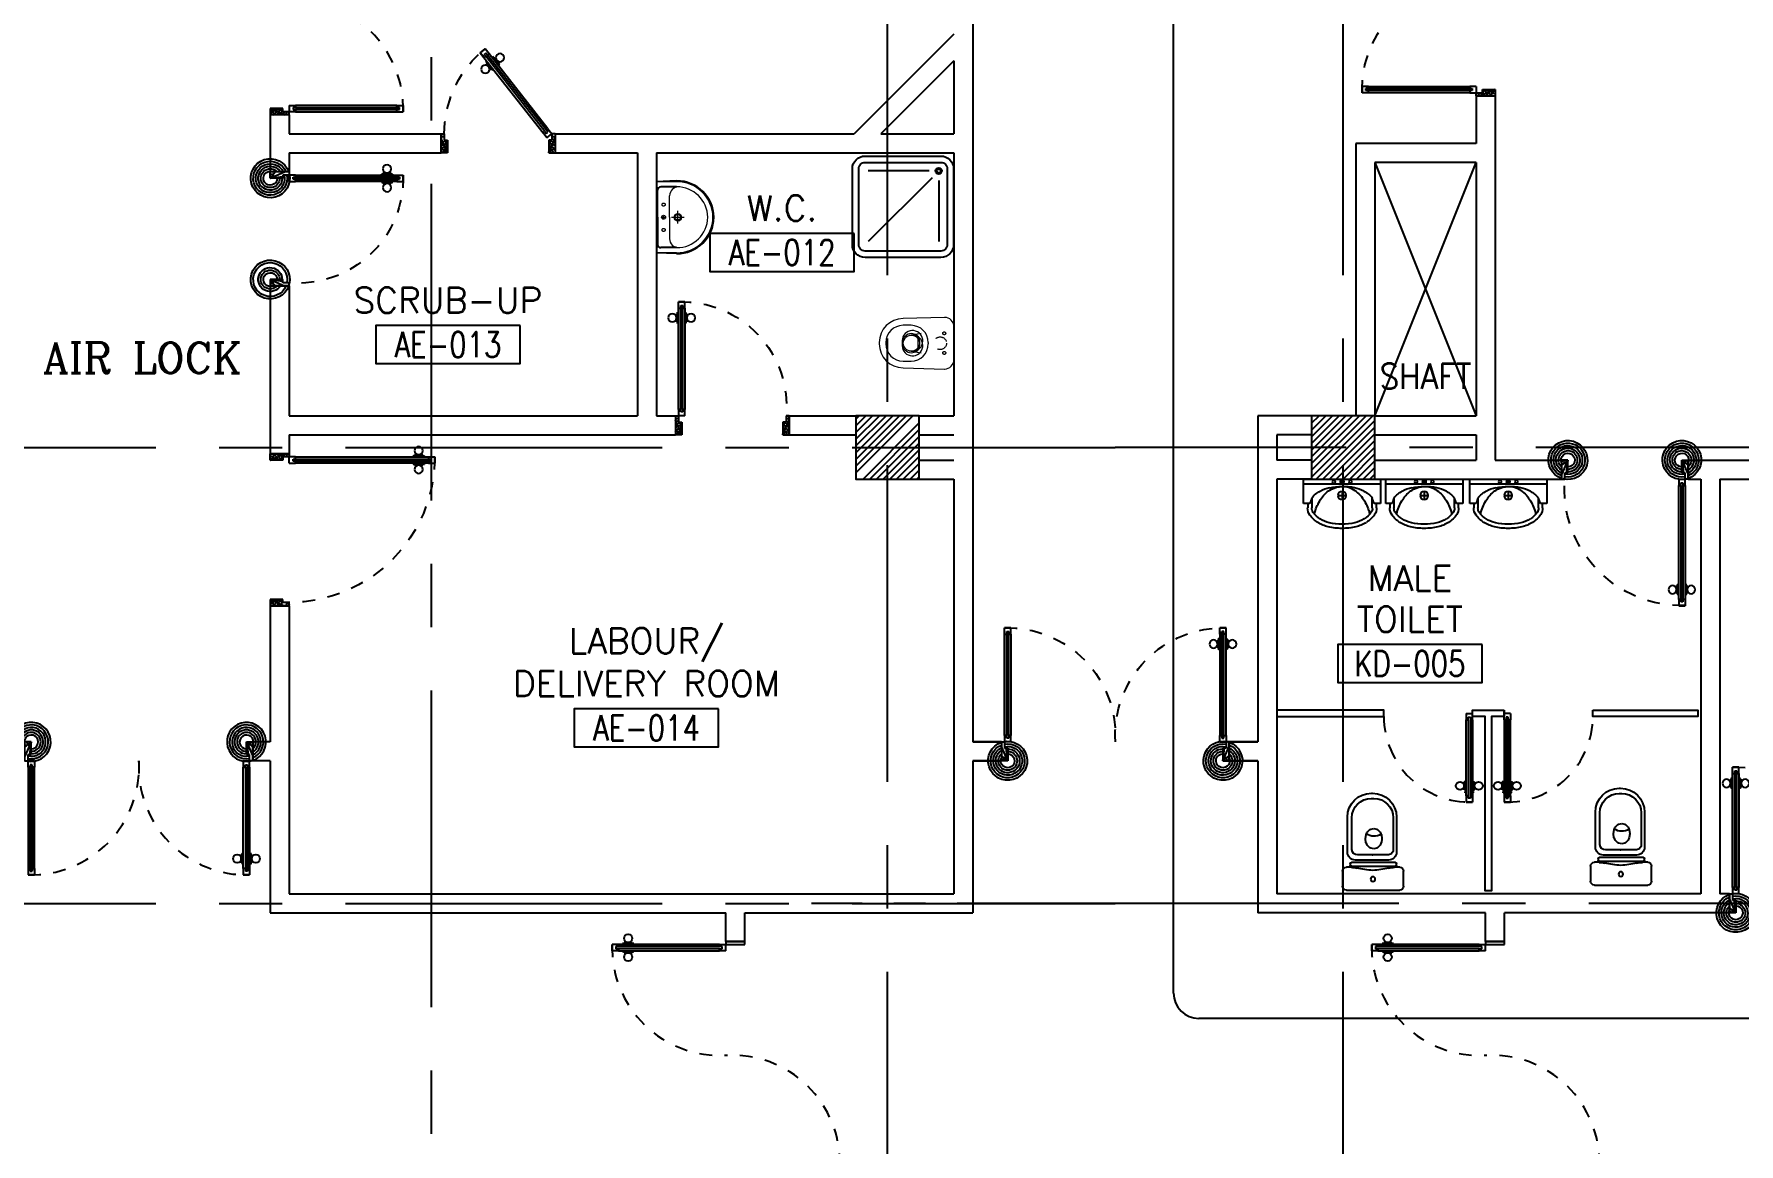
# Model space of a CAD drawing. Extents: x 0.8 to 94.1, y -6.1 to 84.2.
# Drawn here: x 15.02 to 28.48, y 51.79 to 60.55 of the extents above; entities that cross this region are included whole.
import ezdxf
from ezdxf.enums import TextEntityAlignment as Align

# ---------------------------------------------------------------- set-up
doc = ezdxf.new("R2010")
doc.units = 0
doc.header["$MEASUREMENT"] = 0
for name, pattern in [('CENTER', [2, 1.25, -0.25, 0.25, -0.25]), ('CENTERX2', [4, 2.5, -0.5, 0.5, -0.5]), ('DASHED', [0.75, 0.5, -0.25]), ('HIDDEN', [0.375, 0.25, -0.125]), ('HIDDEN2', [0.1875, 0.125, -0.0625])]:
    doc.linetypes.add(name, pattern=pattern)
doc.layers.get('0').update_dxf_attribs({"color": 11, "linetype": 'CONTINUOUS'})
for name, color, linetype in [('AXES', 11, 'CENTERX2'), ('AXES1', 11, 'CENTER'), ('COL', 11, 'CONTINUOUS'), ('DIM', 11, 'CONTINUOUS'), ('DOOR', 11, 'CONTINUOUS'), ('DOOR-DIM', 11, 'CONTINUOUS'), ('E-WIRE', 4, 'CONTINUOUS'), ('FIX', 11, 'CONTINUOUS'), ('HAT', 11, 'CONTINUOUS'), ('PART', 11, 'CONTINUOUS'), ('RM-BOX', 11, 'CONTINUOUS'), ('RM-NAME', 11, 'CONTINUOUS'), ('RM-NO', 11, 'CONTINUOUS'), ('SHAFTS', 11, 'CONTINUOUS'), ('SUNI-FUR', 11, 'CONTINUOUS'), ('TXT', 3, 'CONTINUOUS'), ('WALL', 11, 'CONTINUOUS')]:
    doc.layers.add(name, color=color, linetype=linetype)
doc.styles.add('ROMANC', font='romanc', dxfattribs={"height": 0.1})
doc.styles.add('ROMANS', font='ROMANS.shx', dxfattribs={"width": 0.6})

# ---------------------------------------------------------------- blocks, each defined once
blk = doc.blocks.new('RM1')
at = {"layer": 'RM-BOX'}
blk.add_lwpolyline([(570, -200), (-570, -200), (-570, -500), (570, -500)], close=True, dxfattribs=at)
at = {"layer": 'RM-NAME', "style": 'ROMANS'}
for tag, p in [('ROOMNAME1', (0, 324)), ('ROOMNAME2', (0, 0))]:
    blk.add_attdef(tag, text='', height=200, dxfattribs=at).set_placement(p, align=Align.MIDDLE)
at = {"layer": 'RM-NO', "style": 'ROMANS', "width": 0.8}
blk.add_attdef('ROOMNO', text='', height=200, dxfattribs=at).set_placement((0, -350), align=Align.MIDDLE)
blk = doc.blocks.new('A$C272A55A0')
at = {"layer": 'DOOR', "color": 0, "linetype": 'ByBlock'}
for p, q in [((0, 900), (0, 1050)), ((50, 1050), (0, 1050)), ((25, 950), (50, 950)), ((25, 900), (25, 950)), ((50, 950), (50, 1050)), ((1750, 950), (1750, 1050)), ((1750, 1050), (1800, 1050)), ((1775, 950), (1750, 950)), ((1775, 900), (1775, 950)), ((1800, 1050), (1800, 900)), ((0, 900), (25, 900)), ((75, 900), (25, 900)), ((25, 850), (25, 900)), ((42, 850), (25, 850)), ((58, 870), (42, 870)), ((42, 870), (42, 850)), ((58, 850), (58, 870)), ((75, 850), (58, 850)), ((75, 900), (75, 850)), ((1725, 900), (1775, 900)), ((1725, 900), (1725, 850)), ((1725, 850), (1742, 850)), ((1742, 870), (1758, 870)), ((1742, 850), (1742, 870)), ((1758, 870), (1758, 850)), ((1758, 850), (1775, 850)), ((1800, 900), (1775, 900)), ((1775, 850), (1775, 900)), ((1718, 160), (1709, 160)), ((1709, 95), (1709, 160)), ((1725, 173), (1718, 173)), ((1718, 173), (1718, 83)), ((1718, 95), (1718, 160)), ((1775, 173), (1782, 173)), ((1782, 173), (1782, 83)), ((1782, 160), (1791, 160)), ((1782, 95), (1782, 160)), ((1791, 95), (1791, 160)), ((25, 50), (42, 50)), ((25, 50), (25, 0)), ((25, 0), (75, 0)), ((75, 0), (25, 0)), ((42, 50), (42, 30)), ((42, 30), (58, 30)), ((58, 50), (75, 50)), ((58, 50), (58, 30)), ((75, 50), (75, 0)), ((1718, 95), (1709, 95)), ((1725, 83), (1718, 83)), ((1742, 50), (1725, 50)), ((1725, 50), (1725, 0)), ((1775, 0), (1725, 0)), ((1725, 0), (1775, 0)), ((1742, 50), (1742, 30)), ((1758, 30), (1742, 30)), ((1775, 50), (1758, 50)), ((1758, 50), (1758, 30)), ((1775, 83), (1782, 83)), ((1775, 50), (1775, 0)), ((1782, 95), (1791, 95))]:
    blk.add_line(p, q, dxfattribs=at)
at = {"layer": 'DOOR', "color": 9, "linetype": 'ByBlock'}
for p, q in [((50, 1050), (0, 1010)), ((50, 1050), (0, 937)), ((50, 1050), (37, 950)), ((1750, 1050), (1800, 1010)), ((1750, 1050), (1800, 937)), ((1750, 1050), (1763, 950))]:
    blk.add_line(p, q, dxfattribs=at)
at = {"layer": 'DOOR', "linetype": 'ByBlock'}
for p, q in [((25, 850), (25, 50)), ((42, 850), (42, 50)), ((58, 850), (58, 50)), ((75, 50), (75, 850)), ((1725, 50), (1725, 850)), ((1742, 850), (1742, 50)), ((1758, 850), (1758, 50)), ((1775, 850), (1775, 50))]:
    blk.add_line(p, q, dxfattribs=at)
at = {"layer": 'DOOR', "color": 0, "linetype": 'ByBlock'}
for centre in [(1676, 128), (1824, 128)]:
    blk.add_circle(centre, 32.4, dxfattribs=at)
at = {"layer": 'DOOR', "color": 9, "linetype": 'ByBlock'}
for centre, radius, start, end in [((50, 1050), 54.4, 203.2074, 270), ((50, 1050), 74.4, 227.7764, 270), ((50, 1050), 94.4, 238.0182, 270), ((50, 1050), 114, 244.0838, 257.3774), ((50, 1050), 34.4, 180, 270), ((50, 1050), 14.4, 180, 270), ((1750, 1050), 14.4, 270, 0), ((1750, 1050), 34.4, 270, 0), ((1750, 1050), 54.4, 270, 336.7926), ((1750, 1050), 74.4, 270, 312.2236), ((1750, 1050), 94.4, 270, 301.9818), ((1750, 1050), 114, 282.6226, 295.9162), ((50, 1050), 134, 248.1598, 259.28), ((50, 1050), 154, 251.1053, 256.2858), ((1750, 1050), 134, 280.72, 291.8402), ((1750, 1050), 154, 283.7142, 288.8947)]:
    blk.add_arc(centre, radius, start, end, dxfattribs=at)
at = {"layer": 'DOOR', "linetype": 'HIDDEN', "ltscale": 0.5}
for centre, start, end in [((50, 851), 268.3174, 3.2965), ((1750, 851), 176.7035, 271.6826)]:
    blk.add_arc(centre, 851, start, end, dxfattribs=at)
at = {"layer": 'WALL', "linetype": 'ByBlock'}
blk.add_line((1800, 900), (1800, 1050), dxfattribs=at)
blk = doc.blocks.new('COL50')
at = {"layer": 'COL'}
blk.add_lwpolyline([(-250, 250), (-250, -250), (250, -250), (250, 250)], close=True, dxfattribs=at)
blk = doc.blocks.new('*X93')
at = {"color": 0}
for p, q in [((193089, 55150), (193540, 55601)), ((193089, 55203), (193487, 55601)), ((193089, 55256), (193434, 55601)), ((193089, 55309), (193381, 55601)), ((193089, 55362), (193328, 55601)), ((193089, 55415), (193275, 55601)), ((193089, 55468), (193222, 55601)), ((193089, 55521), (193169, 55601)), ((193089, 55574), (193116, 55601)), ((193146, 55101), (193589, 55544)), ((193199, 55101), (193589, 55491)), ((193252, 55101), (193589, 55438)), ((193305, 55101), (193589, 55385)), ((193358, 55101), (193589, 55332)), ((193411, 55101), (193589, 55278)), ((193464, 55101), (193589, 55225)), ((193517, 55101), (193589, 55172)), ((193570, 55101), (193589, 55119))]:
    blk.add_line(p, q, dxfattribs=at)
blk = doc.blocks.new('*X47')
at = {"color": 0}
for p, q in [((84179, 55117), (84663, 55601)), ((84179, 55170), (84610, 55601)), ((84179, 55223), (84557, 55601)), ((84179, 55276), (84504, 55601)), ((84179, 55329), (84451, 55601)), ((84179, 55382), (84398, 55601)), ((84179, 55435), (84345, 55601)), ((84179, 55488), (84292, 55601)), ((84179, 55541), (84239, 55601)), ((84179, 55594), (84186, 55601)), ((84216, 55101), (84679, 55564)), ((84269, 55101), (84679, 55511)), ((84322, 55101), (84679, 55458)), ((84375, 55101), (84679, 55405)), ((84428, 55101), (84679, 55352)), ((84481, 55101), (84679, 55299)), ((84534, 55101), (84679, 55246)), ((84587, 55101), (84679, 55193)), ((84640, 55101), (84679, 55140))]:
    blk.add_line(p, q, dxfattribs=at)
blk = doc.blocks.new('DOOR90')
at = {"layer": 'DOOR', "color": 7, "linetype": 'ByBlock'}
for p, q in [((-150, 0), (0, 0)), ((-150, 0), (-150, -25)), ((0, -50), (-114, 0)), ((0, -50), (-40, 0)), ((0, -50), (0, 0)), ((-1000, -25), (-1050, -25)), ((-1050, -75), (-1050, -25)), ((-1050, -25), (-1050, -75)), ((-1000, -75), (-1050, -75)), ((-1000, -42), (-1020, -42)), ((-1020, -42), (-1020, -58)), ((-1000, -58), (-1020, -58)), ((-1000, -25), (-1000, -42)), ((-1000, -58), (-1000, -75)), ((-878, -18), (-968, -18)), ((-968, -25), (-968, -18)), ((-968, -75), (-968, -82)), ((-878, -82), (-968, -82)), ((-955, -9), (-890, -9)), ((-955, -18), (-955, -9)), ((-955, -18), (-890, -18)), ((-955, -82), (-890, -82)), ((-955, -82), (-955, -91)), ((-955, -91), (-890, -91)), ((-890, -18), (-890, -9)), ((-890, -82), (-890, -91)), ((-878, -25), (-878, -18)), ((-878, -75), (-878, -82)), ((-200, -25), (-150, -25)), ((-200, -42), (-200, -25)), ((-180, -42), (-200, -42)), ((-200, -58), (-180, -58)), ((-200, -75), (-200, -58)), ((-150, -75), (-200, -75)), ((-180, -58), (-180, -42)), ((-150, -25), (-100, -25)), ((-150, -75), (-150, -25)), ((-100, -25), (-100, -50)), ((0, -50), (-100, -37)), ((-100, -50), (0, -50)), ((-150, -875), (-100, -875)), ((-150, -900), (-150, -875)), ((-150, -900), (0, -900)), ((0, -900), (-150, -900)), ((0, -850), (-114, -900)), ((-100, -875), (-100, -850)), ((0, -850), (-100, -863)), ((-100, -850), (0, -850)), ((0, -850), (-40, -900)), ((0, -850), (0, -900))]:
    blk.add_line(p, q, dxfattribs=at)
at = {"layer": 'DOOR', "linetype": 'ByBlock'}
for p, q in [((-200, -25), (-1000, -25)), ((-200, -42), (-1000, -42)), ((-200, -58), (-1000, -58)), ((-1000, -75), (-200, -75))]:
    blk.add_line(p, q, dxfattribs=at)
at = {"layer": 'DOOR', "color": 7, "linetype": 'ByBlock'}
for centre in [(-923, 24), (-923, -124)]:
    blk.add_circle(centre, 32.4, dxfattribs=at)
for centre, radius, start, end in [((0, -50), 154, 161.1053, 166.2858), ((0, -50), 94.4, 148.0182, 180), ((0, -50), 134, 158.1598, 169.28), ((0, -50), 114, 154.0838, 167.3774), ((0, -50), 74.4, 137.7764, 180), ((0, -50), 54.4, 113.2074, 180), ((0, -50), 34.4, 90, 180), ((0, -50), 14.4, 90, 180), ((0, -850), 154, 193.7142, 198.8947), ((0, -850), 134, 190.72, 201.8402), ((0, -850), 94.4, 180, 211.9818), ((0, -850), 74.4, 180, 222.2236), ((0, -850), 54.4, 180, 246.7926), ((0, -850), 34.4, 180, 270), ((0, -850), 14.4, 180, 270)]:
    blk.add_arc(centre, radius, start, end, dxfattribs=at)
at = {"layer": 'DOOR', "linetype": 'HIDDEN', "ltscale": 0.5}
blk.add_arc((-222, -50), 828, 178.2701, 275.003, dxfattribs=at)
blk = doc.blocks.new('DOOR100')
at = {"layer": 'DOOR', "color": 7, "linetype": 'ByBlock'}
for p, q in [((-82, 1128), (-82, 1218)), ((-75, 1218), (-82, 1218)), ((-75, 1250), (-75, 1300)), ((-75, 1300), (-25, 1300)), ((-25, 1300), (-75, 1300)), ((-58, 1250), (-75, 1250)), ((-58, 1250), (-58, 1270)), ((-42, 1270), (-58, 1270)), ((-42, 1250), (-42, 1270)), ((-25, 1250), (-42, 1250)), ((-25, 1250), (-25, 1300)), ((-25, 1218), (-18, 1218)), ((-18, 1128), (-18, 1218)), ((-91, 1205), (-91, 1140)), ((-82, 1205), (-91, 1205)), ((-82, 1140), (-91, 1140)), ((-82, 1205), (-82, 1140)), ((-75, 1128), (-82, 1128)), ((-25, 1128), (-18, 1128)), ((-18, 1205), (-18, 1140)), ((-18, 1205), (-9, 1205)), ((-18, 1140), (-9, 1140)), ((-9, 1205), (-9, 1140)), ((-1200, 0), (-1200, 150)), ((-1200, 150), (-1175, 150)), ((-1200, 150), (-1200, 0)), ((-1175, 150), (-1175, 100)), ((-75, 200), (-58, 200)), ((-75, 150), (-75, 200)), ((-75, 150), (-25, 150)), ((-58, 200), (-58, 180)), ((-58, 180), (-42, 180)), ((-42, 200), (-25, 200)), ((-42, 180), (-42, 200)), ((-25, 200), (-25, 150)), ((0, 150), (-25, 150)), ((-25, 150), (-25, 100)), ((0, 0), (0, 150)), ((0, 150), (0, 0)), ((-1150, 0), (-1200, 114)), ((-1150, 0), (-1200, 40)), ((-1150, 0), (-1200, 0)), ((-1175, 100), (-1150, 100)), ((-1150, 0), (-1163, 100)), ((-1150, 100), (-1150, 0)), ((-50, 0), (0, 114)), ((-50, 100), (-50, 0)), ((-50, 0), (-37, 100)), ((-25, 100), (-50, 100)), ((-50, 0), (0, 40)), ((-50, 0), (0, 0))]:
    blk.add_line(p, q, dxfattribs=at)
at = {"layer": 'DOOR', "linetype": 'ByBlock'}
for p, q in [((-75, 1250), (-75, 200)), ((-58, 200), (-58, 1250)), ((-42, 200), (-42, 1250)), ((-25, 200), (-25, 1250))]:
    blk.add_line(p, q, dxfattribs=at)
at = {"layer": 'DOOR', "color": 7, "linetype": 'ByBlock'}
for centre in [(-124, 1173), (24, 1173)]:
    blk.add_circle(centre, 32.4, dxfattribs=at)
at = {"layer": 'DOOR', "linetype": 'HIDDEN', "ltscale": 0.5}
blk.add_arc((-25, 150), 1150, 90, 180, dxfattribs=at)
at = {"layer": 'DOOR', "color": 7, "linetype": 'ByBlock'}
for centre, radius, start, end in [((-1150, 0), 154, 103.7142, 108.8947), ((-50, 0), 154, 71.1053, 76.2858), ((-1150, 0), 134, 100.72, 111.8402), ((-1150, 0), 94.4, 90, 121.9818), ((-1150, 0), 74.4, 90, 132.2236), ((-1150, 0), 54.4, 90, 156.7926), ((-1150, 0), 34.4, 90, 180), ((-1150, 0), 14.4, 90, 180), ((-50, 0), 94.4, 58.0182, 90), ((-50, 0), 74.4, 47.7764, 90), ((-50, 0), 54.4, 23.2074, 90), ((-50, 0), 34.4, 0, 90), ((-50, 0), 14.4, 0, 90), ((-50, 0), 134, 68.1598, 79.28), ((-50, 0), 114, 64.0838, 77.3774)]:
    blk.add_arc(centre, radius, start, end, dxfattribs=at)
blk = doc.blocks.new('DOOR90C')
at = {"layer": 'DOOR', "color": 7, "linetype": 'ByBlock'}
for p, q in [((150, 900), (0, 900)), ((0, 900), (0, 875)), ((0, 875), (50, 875)), ((150, 850), (36, 900)), ((50, 875), (50, 850)), ((150, 850), (50, 863)), ((50, 850), (150, 850)), ((150, 850), (110, 900)), ((150, 850), (150, 900)), ((-641, 591), (-672, 552)), ((-672, 552), (-641, 591)), ((-633, 521), (-672, 552)), ((-602, 560), (-641, 591)), ((-638, 546), (-628, 559)), ((-622, 534), (-638, 546)), ((-613, 547), (-628, 559)), ((-613, 547), (-602, 560)), ((-577, 540), (-572, 546)), ((-501, 490), (-572, 546)), ((-562, 538), (-557, 545)), ((-557, 545), (-506, 505)), ((-633, 521), (-622, 534)), ((-607, 501), (-612, 495)), ((-541, 440), (-612, 495)), ((-602, 487), (-607, 480)), ((-607, 480), (-556, 440)), ((-602, 487), (-551, 447)), ((-562, 538), (-511, 498)), ((-551, 447), (-556, 440)), ((-537, 445), (-541, 440)), ((-511, 498), (-506, 505)), ((-506, 485), (-501, 490)), ((-29, 69), (-39, 56)), ((-39, 56), (0, 25)), ((-13, 57), (-29, 69)), ((-9, 95), (-19, 82)), ((-19, 82), (-3, 69)), ((-3, 69), (-13, 57)), ((31, 64), (-9, 95)), ((31, 64), (0, 25)), ((0, 0), (0, 25)), ((0, 25), (50, 25)), ((150, 50), (36, 0)), ((50, 50), (150, 50)), ((150, 50), (50, 37)), ((50, 25), (50, 50)), ((150, 50), (110, 0)), ((150, 50), (150, 0))]:
    blk.add_line(p, q, dxfattribs=at)
at = {"layer": 'DOOR', "linetype": 'ByBlock'}
for p, q in [((-641, 591), (-9, 95)), ((-19, 82), (-613, 547)), ((-39, 56), (-633, 521)), ((-29, 69), (-622, 534))]:
    blk.add_line(p, q, dxfattribs=at)
at = {"layer": 'DOOR', "color": 7, "linetype": 'ByBlock'}
for centre in [(-511, 551), (-602, 435)]:
    blk.add_circle(centre, 32.4, dxfattribs=at)
at = {"layer": 'DOOR', "linetype": 'HIDDEN', "ltscale": 0.5}
blk.add_arc((2, 7), 868, 90.1618, 137.7823, dxfattribs=at)
at = {"layer": 'DOOR', "color": 7, "linetype": 'ByBlock'}
for centre, radius, start, end in [((150, 850), 154, 161.1053, 166.2858), ((150, 850), 134, 158.1598, 169.28), ((150, 850), 94.4, 148.0182, 180), ((150, 850), 74.4, 137.7764, 180), ((150, 850), 54.4, 113.2074, 180), ((150, 850), 34.4, 90, 180), ((150, 850), 14.4, 90, 180), ((150, 50), 134, 190.72, 201.8402), ((150, 50), 114, 192.6226, 205.9162), ((150, 50), 94.4, 180, 211.9818), ((150, 50), 74.4, 180, 222.2236), ((150, 50), 54.4, 180, 246.7926), ((150, 50), 34.4, 180, 270), ((150, 50), 14.4, 180, 270)]:
    blk.add_arc(centre, radius, start, end, dxfattribs=at)
blk = doc.blocks.new('2')
at = {"layer": 'SUNI-FUR', "linetype": 'Continuous'}
for p, q in [((0.016, 0.724), (-0.003, 0.724)), ((0.014, 0.765), (0.004, 0.765)), ((-0.185, 0.576), (-0.185, 0.3)), ((-0.159, 0.57), (-0.159, 0.32)), ((0.168, 0.32), (0.168, 0.57)), ((0.203, 0.3), (0.203, 0.576)), ((-0.065, 0.438), (-0.07, 0.406)), ((-0.07, 0.406), (-0.065, 0.375)), ((-0.005, 0.487), (-0.029, 0.481)), ((0.019, 0.481), (-0.005, 0.487)), ((0.06, 0.406), (0.055, 0.438)), ((0.057, 0.377), (0.06, 0.406)), ((-0.113, 0.279), (0.008, 0.279)), ((-0.029, 0.331), (-0.005, 0.326)), ((-0.005, 0.326), (0.019, 0.331)), ((0.001, 0.279), (0.123, 0.279)), ((0.008, 0.279), (0.001, 0.279)), ((-0.241, 0.03), (-0.241, 0.15)), ((-0.211, 0.18), (-0.17, 0.18)), ((-0.186, 0.199), (-0.186, 0.208)), ((-0.176, 0.218), (0.172, 0.218)), ((0.172, 0.189), (-0.176, 0.189)), ((-0.122, 0.237), (0.009, 0.237)), ((0.009, 0.237), (0.14, 0.237)), ((0.174, 0.18), (0.211, 0.18)), ((0.174, 0.18), (0.174, 0.18)), ((0.182, 0.208), (0.182, 0.199)), ((0.241, 0.15), (0.241, 0.03)), ((0.211, 0), (-0.211, 0))]:
    blk.add_line(p, q, dxfattribs=at)
blk.add_circle((0.002, 0.087), 0.0184, dxfattribs=at)
for centre, radius, start, end in [((0.004, 0.576), 0.189, 90, 180), ((-0.005, 0.57), 0.154, 90, 180), ((0.014, 0.576), 0.189, 0, 90), ((0.014, 0.57), 0.154, 0, 90), ((0.013, 0.412), 0.082, 141.0758, 161.504), ((-0.007, 0.537), 0.112, 239.4234, 302.9162), ((0.002, 0.421), 0.0682, 117.1532, 141.0758), ((-0.012, 0.421), 0.0682, 38.9242, 62.8468), ((-0.023, 0.412), 0.082, 18.496, 38.9242), ((-0.122, 0.3), 0.063, 180, 270), ((-0.116, 0.322), 0.0432, 183.5129, 273.5129), ((0.013, 0.401), 0.082, 198.496, 218.9242), ((0.002, 0.392), 0.0682, 218.9242, 242.8468), ((-0.012, 0.392), 0.0682, 297.1532, 321.0758), ((-0.029, 0.406), 0.0901, 321.0758, 341.504), ((0.125, 0.322), 0.0432, 266.4871, 356.4871), ((0.14, 0.3), 0.063, 270, 0), ((-0.211, 0.15), 0.03, 90, 180), ((-0.176, 0.208), 0.01, 90, 180), ((-0.176, 0.199), 0.01, 180, 270), ((-0.201, -0.252), 0.433, 79.7535, 85.8109), ((0.075, 1.126), 0.973, 258.1938, 265.7347), ((-0.07, 1.126), 0.973, 274.2653, 281.8062), ((0.206, -0.252), 0.433, 94.1891, 100.2465), ((0.172, 0.208), 0.01, 0, 90), ((0.172, 0.199), 0.01, 270, 0), ((0.211, 0.15), 0.03, 0, 90), ((-0.211, 0.03), 0.03, 180, 270), ((0.211, 0.03), 0.03, 270, 0)]:
    blk.add_arc(centre, radius, start, end, dxfattribs=at)
blk = doc.blocks.new('LAV1')
at = {"layer": 'FIX', "linetype": 'DASHED', "lineweight": 20, "ltscale": 0.05}
for p, q in [((0, 170), (0, 270)), ((0, 170), (0, 270)), ((50, 220), (-50, 220))]:
    blk.add_line(p, q, dxfattribs=at)
at = {"layer": 'FIX', "linetype": 'ByBlock', "ltscale": 0.3}
for p, q in [((-287, 210), (-280, 50)), ((-240, 210), (-240, 85)), ((240, 210), (240, 85)), ((287, 210), (280, 50)), ((0, 60), (-215, 60)), ((0, 60), (215, 60))]:
    blk.add_line(p, q, dxfattribs=at)
at = {"layer": 'FIX', "linetype": 'Continuous', "lineweight": 20}
for p, q in [((-280, 210), (-280, 50)), ((0, 155), (-170, 155)), ((0, 155), (170, 155)), ((280, 210), (280, 50)), ((0, 50), (-280, 50)), ((0, 50), (-247, 50)), ((0, 50), (280, 50)), ((0, 50), (247, 50))]:
    blk.add_line(p, q, dxfattribs=at)
at = {"layer": 'FIX', "lineweight": 20}
for p, q in [((16, 107), (-15, 107)), ((0, 92), (0, 123))]:
    blk.add_line(p, q, dxfattribs=at)
for centre, radius in [((0, 220), 29.5), ((0, 220), 22.5), ((0, 107), 15.5)]:
    blk.add_circle(centre, radius, dxfattribs=at)
at = {"layer": 'FIX', "linetype": 'HIDDEN', "lineweight": 20, "ltscale": 0.05}
for centre in [(-100, 107), (100, 107)]:
    blk.add_circle(centre, 12.4, dxfattribs=at)
at = {"layer": 'FIX', "linetype": 'ByBlock', "ltscale": 0.3}
for centre, radius, start, end in [((5, 212), 292, 90.9964, 180.3903), ((-5, 212), 292, 359.6097, 89.0036), ((-215, 85), 25, 180, 270), ((215, 85), 25, 270, 0)]:
    blk.add_arc(centre, radius, start, end, dxfattribs=at)
at = {"layer": 'FIX', "linetype": 'Continuous', "lineweight": 20}
for centre, radius, start, end in [((5, 212), 285, 91.0202, 180.4), ((5, 212), 245, 91.1813, 180.4657), ((-5, 212), 285, 359.6, 88.9798), ((-5, 212), 245, 359.5343, 88.8187), ((-170, 225), 70, 180, 270), ((170, 225), 70, 270, 0)]:
    blk.add_arc(centre, radius, start, end, dxfattribs=at)
blk = doc.blocks.new('WC1')
at = {"layer": 'FIX', "lineweight": 20}
for p, q in [((35, 204), (-293, 194)), ((-230, 141), (-293, 141)), ((-482, 5), (-482, -5)), ((-429, 5), (-429, -5)), ((-289, 24), (-295, 0)), ((-295, 0), (-289, -24)), ((-150, 76), (-245, 60)), ((-94, 5), (-94, -5)), ((108, 0), (108, 131)), ((108, -131), (108, 0)), ((-245, -60), (-150, -76)), ((-293, -141), (-230, -141)), ((-293, -194), (35, -204)), ((32, -204), (35, -204))]:
    blk.add_line(p, q, dxfattribs=at)
at = {"layer": 'FIX', "linetype": 'Continuous', "lineweight": 20}
blk.add_line((-175, -47), (-175, 45), dxfattribs=at)
at = {"layer": 'FIX', "linetype": 'HIDDEN2', "lineweight": 20, "ltscale": 0.3}
blk.add_circle((0, 0), 49.8, dxfattribs=at)
at = {"layer": 'FIX', "linetype": 'HIDDEN', "lineweight": 20, "ltscale": 0.05}
for centre in [(32, 78), (32, -77)]:
    blk.add_circle(centre, 11.6, dxfattribs=at)
at = {"layer": 'FIX', "lineweight": 20}
for centre, radius, start, end in [((-293, 5), 189, 90, 180), ((-293, 5), 136, 90, 180), ((-230, 5), 136, 360, 90), ((35, 131), 73, 360, 90), ((-228, -7), 68.2, 128.9242, 152.8468), ((-219, -18), 82, 108.496, 128.9242), ((-293, -5), 189, 180, 270), ((-293, -5), 136, 180, 270), ((-228, 7), 68.2, 207.1532, 231.0758), ((-219, 18), 82, 231.0758, 251.504), ((-230, -5), 136, 270, 0), ((35, -131), 73, 270, 0)]:
    blk.add_arc(centre, radius, start, end, dxfattribs=at)
at = {"layer": 'FIX', "linetype": 'Continuous', "lineweight": 20}
for centre, start, end in [((-198, 46), 357.6662, 91.6121), ((-197, -46), 268.3879, 2.3338)]:
    blk.add_arc(centre, 22.3, start, end, dxfattribs=at)
blk = doc.blocks.new('A$C24ED45A6')
at = {"layer": 'DOOR', "color": 0, "linetype": 'ByBlock'}
for p, q in [((925, 1100), (925, 1150)), ((925, 1150), (975, 1150)), ((975, 1150), (925, 1150)), ((942, 1100), (925, 1100)), ((942, 1100), (942, 1120)), ((958, 1120), (942, 1120)), ((958, 1100), (958, 1120)), ((975, 1100), (958, 1100)), ((975, 1100), (975, 1150)), ((909, 1055), (909, 990)), ((918, 1055), (909, 1055)), ((918, 990), (909, 990)), ((918, 978), (918, 1068)), ((925, 1068), (918, 1068)), ((918, 1055), (918, 990)), ((925, 978), (918, 978)), ((975, 1068), (982, 1068)), ((975, 978), (982, 978)), ((982, 978), (982, 1068)), ((982, 1055), (982, 990)), ((982, 1055), (991, 1055)), ((982, 990), (991, 990)), ((991, 1055), (991, 990)), ((0, 0), (0, 150)), ((0, 150), (25, 150)), ((25, 150), (25, 100)), ((925, 150), (925, 200)), ((925, 200), (942, 200)), ((925, 150), (975, 150)), ((942, 200), (942, 180)), ((942, 180), (958, 180)), ((958, 180), (958, 200)), ((958, 200), (975, 200)), ((975, 200), (975, 150)), ((1000, 150), (975, 150)), ((975, 150), (975, 100)), ((1000, 150), (1000, 0)), ((50, 0), (0, 0)), ((25, 100), (50, 100)), ((50, 100), (50, 0)), ((975, 100), (950, 100)), ((950, 100), (950, 0)), ((950, 0), (1000, 0))]:
    blk.add_line(p, q, dxfattribs=at)
at = {"layer": 'DOOR', "linetype": 'ByBlock'}
for p, q in [((925, 1100), (925, 200)), ((942, 200), (942, 1100)), ((958, 200), (958, 1100)), ((975, 200), (975, 1100))]:
    blk.add_line(p, q, dxfattribs=at)
at = {"layer": 'DOOR', "color": 9, "linetype": 'ByBlock'}
for p, q in [((50, 0), (0, 114)), ((50, 0), (0, 40)), ((50, 0), (37, 100)), ((950, 0), (1000, 114)), ((950, 0), (963, 100)), ((950, 0), (1000, 40))]:
    blk.add_line(p, q, dxfattribs=at)
at = {"layer": 'DOOR', "color": 0, "linetype": 'ByBlock'}
for centre in [(876, 1023), (1024, 1023)]:
    blk.add_circle(centre, 32.4, dxfattribs=at)
at = {"layer": 'DOOR', "linetype": 'HIDDEN', "ltscale": 0.5}
blk.add_arc((950, 222), 928, 88.456, 184.4816, dxfattribs=at)
at = {"layer": 'DOOR', "color": 9, "linetype": 'ByBlock'}
for centre, radius, start, end in [((50, 0), 154, 103.7142, 108.8947), ((950, 0), 154, 71.1053, 76.2858), ((50, 0), 134, 100.72, 111.8402), ((50, 0), 114, 102.6226, 115.9162), ((50, 0), 94.4, 90, 121.9818), ((50, 0), 74.4, 90, 132.2236), ((50, 0), 54.4, 90, 156.7926), ((50, 0), 34.4, 90, 180), ((50, 0), 14.4, 90, 180), ((950, 0), 94.4, 58.0182, 90), ((950, 0), 74.4, 47.7764, 90), ((950, 0), 54.4, 23.2074, 90), ((950, 0), 34.4, 0, 90), ((950, 0), 14.4, 0, 90), ((950, 0), 134, 68.1598, 79.28), ((950, 0), 114, 64.0838, 77.3774)]:
    blk.add_arc(centre, radius, start, end, dxfattribs=at)
at = {"layer": 'WALL'}
blk.add_line((1000, 0), (1000, 150), dxfattribs=at)
blk = doc.blocks.new('fe-door')
at = {"layer": 'DOOR', "color": 0, "linetype": 'ByBlock'}
for p, q in [((-900, 1775), (-900, 1725)), ((-900, 1725), (-900, 1775)), ((-850, 1775), (-900, 1775)), ((-870, 1758), (-870, 1742)), ((-850, 1758), (-870, 1758)), ((-850, 1775), (-850, 1758)), ((-818, 1775), (-818, 1782)), ((-728, 1782), (-818, 1782)), ((-805, 1782), (-805, 1791)), ((-805, 1791), (-740, 1791)), ((-805, 1782), (-740, 1782)), ((-740, 1782), (-740, 1791)), ((-728, 1775), (-728, 1782)), ((-50, 1758), (-50, 1775)), ((-50, 1775), (0, 1775)), ((-30, 1758), (-50, 1758)), ((-30, 1742), (-30, 1758)), ((150, 1800), (0, 1800)), ((0, 1800), (0, 1775)), ((0, 1725), (0, 1775)), ((0, 1775), (150, 1775)), ((150, 1775), (150, 1800)), ((-850, 1725), (-900, 1725)), ((-850, 1742), (-870, 1742)), ((-850, 1742), (-850, 1725)), ((-818, 1725), (-818, 1718)), ((-728, 1718), (-818, 1718)), ((-805, 1718), (-805, 1709)), ((-805, 1718), (-740, 1718)), ((-805, 1709), (-740, 1709)), ((-740, 1718), (-740, 1709)), ((-728, 1725), (-728, 1718)), ((-50, 1725), (-50, 1742)), ((-50, 1742), (-30, 1742)), ((0, 1725), (-50, 1725)), ((0, 75), (0, 25)), ((0, 75), (50, 75)), ((0, 0), (0, 25)), ((0, 25), (50, 25)), ((150, 25), (0, 25)), ((0, 0), (150, 0)), ((30, 58), (30, 42)), ((50, 58), (30, 58)), ((30, 42), (50, 42)), ((50, 75), (50, 58)), ((50, 42), (50, 25)), ((150, 25), (150, 0)), ((850, 58), (850, 75)), ((850, 75), (900, 75)), ((850, 58), (870, 58)), ((850, 25), (850, 42)), ((850, 42), (870, 42)), ((850, 25), (900, 25)), ((870, 42), (870, 58)), ((900, 25), (900, 75)), ((900, 75), (900, 25))]:
    blk.add_line(p, q, dxfattribs=at)
at = {"layer": 'DOOR', "linetype": 'ByBlock'}
for p, q in [((-50, 1775), (-850, 1775)), ((-50, 1758), (-850, 1758)), ((-50, 1742), (-850, 1742)), ((-850, 1725), (-50, 1725)), ((850, 75), (50, 75)), ((50, 58), (850, 58)), ((50, 42), (850, 42)), ((50, 25), (850, 25))]:
    blk.add_line(p, q, dxfattribs=at)
at = {"layer": 'DOOR', "color": 0, "linetype": 'ByBlock'}
for centre in [(-773, 1824), (-773, 1676)]:
    blk.add_circle(centre, 32.4, dxfattribs=at)
at = {"layer": 'DOOR', "linetype": 'HIDDEN', "ltscale": 0.5}
for centre, start, end in [((-49, 1750), 178.3174, 273.2965), ((49, 50), 358.3174, 93.2965)]:
    blk.add_arc(centre, 851, start, end, dxfattribs=at)
at = {"layer": 'WALL'}
for p, q in [((0, 1800), (150, 1800)), ((0, 0), (150, 0))]:
    blk.add_line(p, q, dxfattribs=at)
at = {"layer": 'WALL', "linetype": 'ByBlock'}
blk.add_line((0, 1800), (150, 1800), dxfattribs=at)
blk = doc.blocks.new('3')
at = {"layer": 'SUNI-FUR', "linetype": 'Continuous'}
for p, q in [((-0.304, 0), (-0.304, -0.192)), ((0.304, 0), (-0.304, 0)), ((0.304, -0.192), (0.304, 0)), ((0.304, -0.039), (-0.304, -0.039)), ((0.032, -0.13), (-0.032, -0.13)), ((0.016, -0.021), (-0.015, -0.021)), ((0, -0.005), (0, -0.037)), ((0, -0.098), (0, -0.162)), ((-0.304, -0.192), (-0.254, -0.192)), ((-0.271, -0.228), (-0.271, -0.192)), ((-0.254, -0.192), (-0.239, -0.15)), ((-0.239, -0.228), (-0.239, -0.15)), ((0.239, -0.15), (0.254, -0.192)), ((0.239, -0.15), (0.239, -0.228)), ((0.254, -0.192), (0.304, -0.192)), ((0.271, -0.192), (0.271, -0.228))]:
    blk.add_line(p, q, dxfattribs=at)
for centre, radius in [((-0.065, -0.021), 0.0124), ((0, -0.13), 0.0325), ((0, -0.021), 0.0155), ((0.065, -0.021), 0.0124)]:
    blk.add_circle(centre, radius, dxfattribs=at)
for centre, radius, start, end in [((-0.085, -0.267), 0.193, 117.0377, 142.6695), ((-0.028, -0.365), 0.307, 103.0865, 118.1878), ((0.054, -0.312), 0.27, 118.7422, 143.0578), ((-0.008, -0.528), 0.47, 89.0532, 100.9895), ((-0.012, -0.189), 0.13, 84.8536, 119.4454), ((0, -0.527), 0.469, 78.0637, 90), ((0.003, -0.228), 0.168, 61.4441, 91.1678), ((-0.04, -0.297), 0.25, 35.9608, 60.2764), ((0.034, -0.367), 0.306, 62.9623, 78.0637), ((0.085, -0.267), 0.193, 37.3305, 62.9623), ((-0.191, -0.235), 0.0807, 174.5539, 214.673), ((-0.187, -0.234), 0.0525, 173.0893, 213.2084), ((-0.083, -0.16), 0.18, 214.673, 239.0867), ((0.204, -0.373), 0.433, 163.2739, 167.375), ((0.104, -0.343), 0.328, 144.0392, 163.2739), ((-0.104, -0.343), 0.328, 16.7261, 35.9608), ((0.089, -0.171), 0.167, 300.9133, 325.327), ((-0.204, -0.373), 0.433, 12.7359, 16.7261), ((0.171, -0.228), 0.068, 325.327, 0), ((0.171, -0.228), 0.101, 325.327, 0), ((-0.083, -0.16), 0.212, 214.673, 239.0867), ((-0.035, -0.081), 0.305, 239.0867, 256.0699), ((-0.035, -0.081), 0.272, 239.0867, 256.0699), ((0, 0.062), 0.452, 256.0699, 270), ((0, 0.062), 0.419, 256.0699, 270), ((0, 0.062), 0.419, 270, 283.9301), ((0, 0.062), 0.452, 270, 283.9301), ((0.035, -0.081), 0.272, 283.9301, 300.9133), ((0.035, -0.081), 0.305, 283.9301, 300.9133), ((0.089, -0.171), 0.2, 300.9133, 325.327)]:
    blk.add_arc(centre, radius, start, end, dxfattribs=at)

msp = doc.modelspace()

# ---------------------------------------------------------------- linework, layer by layer
at = {"layer": 'AXES'}
for p, q in [((21.7567, -5.3521), (21.7567, 83.5441)), ((25.3567, -5.3521), (25.3567, 83.5441)), ((18.1567, 12.8693), (18.1567, 71.4393)), ((1.4772, 57.2893), (23.5567, 57.2893)), ((93.3795, 57.2893), (23.5567, 57.2893)), ((1.4772, 53.6893), (23.5567, 53.6893)), ((81.7967, 53.6893), (23.5567, 53.6893))]:
    msp.add_line(p, q, dxfattribs=at)
at = {"layer": 'AXES1'}
msp.add_line((23.5567, 53.6893), (21.1567, 53.6893), dxfattribs=at)
at = {"layer": 'DOOR', "linetype": 'ByBlock'}
for p, q in [((26.3281, 55.1893), (26.3281, 55.1393)), ((26.3281, 55.1893), (26.3781, 55.1893)), ((26.3281, 54.5393), (26.3281, 55.1393)), ((26.3281, 55.1393), (26.3451, 55.1393)), ((26.3451, 55.1393), (26.3451, 55.1593)), ((26.3451, 55.1593), (26.3611, 55.1593)), ((26.3451, 55.1393), (26.3451, 54.5393)), ((26.3611, 55.1593), (26.3611, 55.1393)), ((26.3611, 55.1393), (26.3611, 54.5393)), ((26.3611, 55.1393), (26.3781, 55.1393)), ((26.3781, 55.1393), (26.3781, 55.1893)), ((26.3781, 55.1393), (26.3781, 54.5393)), ((26.6281, 55.1393), (26.6281, 55.1893)), ((26.6781, 55.1893), (26.6281, 55.1893)), ((26.6281, 55.1393), (26.6281, 54.5393)), ((26.6451, 55.1393), (26.6281, 55.1393)), ((26.6451, 55.1593), (26.6451, 55.1393)), ((26.6611, 55.1593), (26.6451, 55.1593)), ((26.6451, 55.1393), (26.6451, 54.5393)), ((26.6611, 55.1393), (26.6611, 55.1593)), ((26.6611, 55.1393), (26.6611, 54.5393)), ((26.6781, 55.1393), (26.6611, 55.1393)), ((26.6781, 55.1893), (26.6781, 55.1393)), ((26.6781, 54.5393), (26.6781, 55.1393)), ((26.3209, 54.6491), (26.3119, 54.6491)), ((26.3119, 54.5843), (26.3119, 54.6491)), ((26.3209, 54.5843), (26.3119, 54.5843)), ((26.3209, 54.5843), (26.3209, 54.6491)), ((26.3281, 54.5717), (26.3209, 54.5717)), ((26.3209, 54.5617), (26.3209, 54.5717)), ((26.3281, 54.5617), (26.3209, 54.5617)), ((26.3451, 54.5393), (26.3281, 54.5393)), ((26.3281, 54.5393), (26.3281, 54.4893)), ((26.3451, 54.5393), (26.3451, 54.5193)), ((26.3781, 54.5393), (26.3611, 54.5393)), ((26.3611, 54.5393), (26.3611, 54.5193)), ((26.3781, 54.5717), (26.3853, 54.5717)), ((26.3781, 54.5617), (26.3853, 54.5617)), ((26.3781, 54.5393), (26.3781, 54.4893)), ((26.3853, 54.6491), (26.3943, 54.6491)), ((26.3853, 54.5843), (26.3853, 54.6491)), ((26.3853, 54.5843), (26.3943, 54.5843)), ((26.3853, 54.5617), (26.3853, 54.5717)), ((26.3943, 54.5843), (26.3943, 54.6491)), ((26.6209, 54.6491), (26.6119, 54.6491)), ((26.6119, 54.5843), (26.6119, 54.6491)), ((26.6209, 54.5843), (26.6119, 54.5843)), ((26.6209, 54.5843), (26.6209, 54.6491)), ((26.6281, 54.5717), (26.6209, 54.5717)), ((26.6209, 54.5617), (26.6209, 54.5717)), ((26.6281, 54.5617), (26.6209, 54.5617)), ((26.6281, 54.5393), (26.6451, 54.5393)), ((26.6281, 54.5393), (26.6281, 54.4893)), ((26.6451, 54.5393), (26.6451, 54.5193)), ((26.6611, 54.5393), (26.6781, 54.5393)), ((26.6611, 54.5393), (26.6611, 54.5193)), ((26.6781, 54.5717), (26.6853, 54.5717)), ((26.6781, 54.5617), (26.6853, 54.5617)), ((26.6781, 54.5393), (26.6781, 54.4893)), ((26.6853, 54.6491), (26.6943, 54.6491)), ((26.6853, 54.5843), (26.6853, 54.6491)), ((26.6853, 54.5843), (26.6943, 54.5843)), ((26.6853, 54.5617), (26.6853, 54.5717)), ((26.6943, 54.5843), (26.6943, 54.6491)), ((26.6281, 54.4893), (26.6781, 54.4893)), ((26.6781, 54.4893), (26.6281, 54.4893)), ((26.6451, 54.5193), (26.6611, 54.5193))]:
    msp.add_line(p, q, dxfattribs=at)
at = {"layer": 'DOOR', "color": 97, "linetype": 'ByBlock'}
for p, q in [((26.3781, 54.4893), (26.3281, 54.4893)), ((26.3281, 54.4893), (26.3781, 54.4893)), ((26.3611, 54.5193), (26.3451, 54.5193))]:
    msp.add_line(p, q, dxfattribs=at)
at = {"layer": 'DOOR', "linetype": 'ByBlock'}
for centre in [(26.2796, 54.6167), (26.4266, 54.6167), (26.5796, 54.6167), (26.7266, 54.6167)]:
    msp.add_circle(centre, 0.0324, dxfattribs=at)
at = {"layer": 'DOOR', "linetype": 'HIDDEN', "ltscale": 0.5}
for centre, start, end in [((26.3531, 55.1639), 179.96077, 272.12255), ((26.6531, 55.1639), 267.87745, 0.03923)]:
    msp.add_arc(centre, 0.675, start, end, dxfattribs=at)
at = {"layer": 'E-WIRE', "color": 4}
for p, q in [((24.0176, 52.9804), (24.0176, 63.0023)), ((35.6793, 52.7804), (24.2176, 52.7804))]:
    msp.add_line(p, q, dxfattribs=at)
msp.add_arc((24.2176, 52.9804), 0.2, 180, 270, dxfattribs=at)
at = {"layer": 'FIX'}
for p, q in [((22.087, 59.4716), (21.6047, 59.4716)), ((22.109, 59.4186), (21.6047, 58.9143)), ((22.162, 59.3966), (22.162, 58.9143))]:
    msp.add_line(p, q, dxfattribs=at)
for points in [[(22.1797, 58.7893), (21.5797, 58.7893, -0.4142136), (21.4797, 58.8893), (21.4797, 59.4893, -0.4142136), (21.5797, 59.5893), (22.1797, 59.5893, -0.4142136), (22.2797, 59.4893), (22.2797, 58.8893, -0.4142136)], [(22.1797, 58.8393), (21.5797, 58.8393, -0.4142136), (21.5297, 58.8893), (21.5297, 59.4893, -0.4142136), (21.5797, 59.5393), (22.1797, 59.5393, -0.4142136), (22.2297, 59.4893), (22.2297, 58.8893, -0.4142136)]]:
    msp.add_lwpolyline(points, format="xyb", close=True, dxfattribs=at)
for radius in [0.025, 0.015]:
    msp.add_circle((22.162, 59.4716), radius, dxfattribs=at)
at = {"layer": 'PART'}
msp.add_line((26.6281, 55.1643), (26.6281, 55.2143), dxfattribs=at)
for points in [[(24.8317, 55.1643), (25.6781, 55.1639), (25.6781, 55.2143), (24.8317, 55.2143)], [(26.6281, 55.2143), (26.6281, 55.1643), (26.5281, 55.1643), (26.5281, 53.7873), (26.4781, 53.7873), (26.4781, 55.1643), (26.3781, 55.1643), (26.3781, 55.2143), (26.6281, 55.2143)]]:
    msp.add_lwpolyline(points, dxfattribs=at)
msp.add_lwpolyline([(27.3281, 55.2143), (28.1587, 55.2143), (28.1587, 55.1643), (27.3281, 55.1639)], close=True, dxfattribs=at)
at = {"layer": 'SHAFTS'}
for p, q in [((25.6067, 57.5393), (26.4067, 59.5393)), ((25.6067, 59.5393), (26.4067, 57.5393))]:
    msp.add_line(p, q, dxfattribs=at)
at = {"layer": 'WALL'}
for p, q in [((22.4317, 71.0143), (22.4317, 54.9643)), ((22.4317, 71.0143), (22.4317, 54.9643)), ((22.4317, 71.0143), (22.4317, 54.9643)), ((22.4317, 70.6584), (22.4317, 54.9643)), ((22.2817, 60.5522), (21.4938, 59.7643)), ((22.2817, 60.3401), (21.706, 59.7643)), ((22.2817, 60.3401), (22.2817, 59.7643)), ((26.4067, 60.0643), (26.5567, 60.0643)), ((26.4067, 60.0643), (26.4067, 59.6893)), ((26.5567, 60.0643), (26.5567, 57.1893)), ((16.8817, 59.9143), (16.8817, 59.4643)), ((17.0317, 59.9143), (16.8817, 59.9143)), ((17.0317, 59.9143), (17.0317, 59.7643)), ((17.0317, 59.7643), (18.2317, 59.7643)), ((18.2317, 59.7643), (18.2317, 59.6143)), ((19.1317, 59.7643), (21.4938, 59.7643)), ((19.1317, 59.7643), (19.1317, 59.6143)), ((21.706, 59.7643), (22.2817, 59.7643)), ((25.4567, 59.6893), (25.4567, 57.5393)), ((26.4067, 59.6893), (25.4567, 59.6893)), ((25.9567, 59.6893), (25.4567, 59.6893)), ((25.4567, 59.6893), (25.4567, 57.5393)), ((17.0317, 59.6143), (18.2317, 59.6143)), ((17.0317, 59.6143), (17.0317, 59.4643)), ((19.1317, 59.6143), (19.7817, 59.6143)), ((19.7817, 59.6143), (19.7817, 57.5393)), ((19.9317, 59.6143), (19.9317, 57.5393)), ((19.9317, 59.6143), (22.2817, 59.6143)), ((21.7951, 59.6143), (22.2817, 59.6143)), ((22.2817, 59.6143), (22.2817, 57.5393)), ((22.2817, 59.6143), (22.2817, 57.5393)), ((22.2817, 59.6143), (22.2817, 57.5393)), ((22.2817, 59.6143), (22.2817, 57.5393)), ((25.6067, 59.5393), (25.6067, 57.5393)), ((26.4067, 59.5393), (25.6067, 59.5393)), ((25.6067, 59.5393), (25.6067, 57.5393)), ((25.9567, 59.5393), (25.6067, 59.5393)), ((26.4067, 59.5393), (26.4067, 57.5393)), ((17.0317, 59.4643), (16.8817, 59.4643)), ((16.8817, 58.5643), (16.8817, 57.2393)), ((17.0317, 58.5643), (16.8817, 58.5643)), ((17.0317, 58.5643), (17.0317, 57.5393)), ((17.0317, 57.5393), (19.7817, 57.5393)), ((19.9317, 57.5393), (20.0817, 57.5393)), ((20.0817, 57.5393), (20.0817, 57.3893)), ((20.0817, 57.5393), (20.0817, 57.3893)), ((20.9817, 57.5393), (20.9817, 57.3893)), ((20.9817, 57.5393), (20.9817, 57.3893)), ((20.9817, 57.5393), (21.5067, 57.5393)), ((21.1567, 57.5393), (21.5067, 57.5393)), ((22.0067, 57.5393), (22.2817, 57.5393)), ((22.0067, 57.5393), (22.2817, 57.5393)), ((22.0067, 57.5393), (22.2817, 57.5393)), ((22.0067, 57.5393), (22.2817, 57.5393)), ((24.6817, 57.5393), (24.6817, 54.9643)), ((24.6817, 57.5393), (24.6817, 54.9643)), ((25.1067, 57.5393), (24.6817, 57.5393)), ((25.1067, 57.5393), (24.6817, 57.5393)), ((25.1067, 57.5393), (24.6817, 57.5393)), ((25.6067, 57.5393), (26.4067, 57.5393)), ((25.6067, 57.5393), (25.9567, 57.5393)), ((17.0317, 57.3893), (20.0817, 57.3893)), ((17.0317, 57.3893), (17.0317, 57.2393)), ((20.9817, 57.3893), (21.5067, 57.3893)), ((21.1567, 57.3893), (21.5067, 57.3893)), ((22.0067, 57.3893), (22.2817, 57.3893)), ((25.1067, 57.3893), (24.8317, 57.3893)), ((24.8317, 57.3893), (24.8317, 57.1893)), ((25.6067, 57.3893), (26.4067, 57.3893)), ((26.4067, 57.3893), (26.4067, 57.1893)), ((17.0317, 57.2393), (16.8817, 57.2393)), ((22.0067, 57.1893), (22.2817, 57.1893)), ((25.1067, 57.1893), (24.8317, 57.1893)), ((25.6067, 57.1893), (26.4067, 57.1893)), ((26.5567, 57.1893), (27.0817, 57.1893)), ((27.0817, 57.1893), (27.0817, 57.0393)), ((28.0817, 57.1893), (32.3067, 57.1893)), ((28.0817, 57.0393), (28.0817, 57.1893)), ((22.0067, 57.0393), (22.2817, 57.0393)), ((22.0067, 57.0393), (22.2817, 57.0393)), ((22.0067, 57.0393), (22.2817, 57.0393)), ((22.0067, 57.0393), (22.2817, 57.0393)), ((22.2817, 57.0393), (22.2817, 53.7643)), ((22.2817, 57.0393), (22.2817, 53.7643)), ((22.2817, 57.0393), (22.2817, 53.7643)), ((22.2817, 57.0393), (22.2817, 53.7643)), ((24.8317, 57.0393), (24.8317, 53.7643)), ((24.8317, 57.0393), (24.8317, 53.7643)), ((25.1067, 57.0393), (24.8317, 57.0393)), ((25.1067, 57.0393), (24.8317, 57.0393)), ((25.6067, 57.0393), (27.0817, 57.0393)), ((28.0817, 57.0393), (28.1817, 57.0393)), ((28.1817, 57.0393), (28.1817, 53.7643)), ((28.3317, 57.0393), (28.3317, 53.7643)), ((28.3317, 57.0393), (30.6817, 57.0393)), ((16.8817, 56.0393), (16.8817, 54.9643)), ((17.0317, 56.0393), (16.8817, 56.0393)), ((17.0317, 56.0393), (17.0317, 53.7643)), ((16.8817, 54.9643), (16.7442, 54.9643)), ((22.6567, 54.9643), (22.4317, 54.9643)), ((22.4317, 54.9643), (22.6567, 54.9643)), ((22.6567, 54.9643), (22.4317, 54.9643)), ((22.4317, 54.9643), (22.6567, 54.9643)), ((22.6567, 54.9643), (22.6567, 54.8143)), ((22.6567, 54.9643), (22.6567, 54.8143)), ((22.6567, 54.9643), (22.6567, 54.8143)), ((22.6567, 54.9643), (22.6567, 54.8143)), ((24.6817, 54.9643), (24.4567, 54.9643)), ((24.4567, 54.9643), (24.4567, 54.8143)), ((24.4567, 54.9643), (24.4567, 54.8143)), ((24.4567, 54.9643), (24.6817, 54.9643)), ((16.8817, 54.8143), (16.7442, 54.8143)), ((16.8817, 54.8143), (16.8817, 53.6143)), ((22.4317, 54.8143), (22.4317, 53.6143)), ((22.6567, 54.8143), (22.4317, 54.8143)), ((22.4317, 54.8143), (22.4317, 53.6143)), ((22.4317, 54.8143), (22.6567, 54.8143)), ((22.4317, 54.8143), (22.4317, 53.6143)), ((22.6567, 54.8143), (22.4317, 54.8143)), ((22.4317, 54.8143), (22.4317, 53.6143)), ((22.4317, 54.8143), (22.6567, 54.8143)), ((24.6817, 54.8143), (24.4567, 54.8143)), ((24.4567, 54.8143), (24.6817, 54.8143)), ((24.6817, 54.8143), (24.6817, 53.6143)), ((24.6817, 54.8143), (24.6817, 53.6143)), ((17.0317, 53.7643), (22.2817, 53.7643)), ((21.1567, 53.7643), (22.2817, 53.7643)), ((28.1817, 53.7643), (24.8317, 53.7643)), ((26.2031, 53.7643), (24.8317, 53.7643)), ((28.4081, 53.7643), (28.3317, 53.7643)), ((28.4081, 53.7643), (28.4081, 53.6143)), ((16.8817, 53.6143), (20.4817, 53.6143)), ((20.4817, 53.3893), (20.4817, 53.6143)), ((20.6317, 53.6143), (22.4317, 53.6143)), ((20.6317, 53.3893), (20.6317, 53.6143)), ((21.1567, 53.6143), (22.4317, 53.6143)), ((26.4817, 53.6143), (24.6817, 53.6143)), ((25.9567, 53.6143), (24.6817, 53.6143)), ((26.4817, 53.3893), (26.4817, 53.6143)), ((26.6317, 53.3893), (26.6317, 53.6143)), ((28.4081, 53.6143), (26.6317, 53.6143)), ((20.6317, 53.3893), (20.4817, 53.3893)), ((26.4817, 53.3893), (26.6317, 53.3893))]:
    msp.add_line(p, q, dxfattribs=at)

# ---------------------------------------------------------------- block references
at = {"layer": 'COL', "xscale": 0.001000000047497451, "yscale": 0.0009999999892897904, "zscale": 0.001}
for p in [(21.7567, 57.2893), (25.3567, 57.2893)]:
    msp.add_blockref('COL50', p, dxfattribs=at)
at = {"layer": 'DIM', "xscale": 0.001000000047497451, "yscale": 0.0009999999892897904, "zscale": 0.001}
for p in [(20.4817, 51.5893), (26.4817, 51.5893)]:
    msp.add_blockref('fe-door', p, dxfattribs=at)
at = {"layer": 'DOOR', "color": 0, "yscale": 0.0009999999892897904, "zscale": 0.001}
for name, p, xscale, rotation in [('A$C272A55A0', (25.5063, 60.0643), -0.0009999999892897904, 270), ('A$C272A55A0', (17.9321, 59.9143), 0.0009999999892897904, 90), ('A$C24ED45A6', (27.0817, 57.1893), -0.001000000047497451, 180), ('A$C272A55A0', (22.6567, 55.8647), -0.001000000047497451, 180), ('A$C272A55A0', (22.6567, 55.8647), -0.001000000047497451, 180)]:
    msp.add_blockref(name, p, dxfattribs=dict(at, xscale=xscale, rotation=rotation))
for name, p, xscale in [('DOOR90', (16.8817, 59.4643), -0.001000000047497451), ('A$C272A55A0', (14.9442, 53.914), 0.001000000047497451), ('A$C24ED45A6', (29.4081, 53.6143), -0.001000000047497451)]:
    msp.add_blockref(name, p, dxfattribs=dict(at, xscale=xscale))
at = {"layer": 'DOOR', "xscale": -0.0009999999892897904, "yscale": 0.0009999999892897904, "zscale": 0.001, "rotation": 270}
msp.add_blockref('DOOR100', (16.8817, 57.2393), dxfattribs=at)
at = {"layer": 'DOOR-DIM', "xscale": -0.0009999999892897904, "yscale": 0.0009999999892897904, "zscale": 0.001, "rotation": 90}
for name, p in [('DOOR90C', (19.1317, 59.7643)), ('DOOR90', (20.0817, 57.3893))]:
    msp.add_blockref(name, p, dxfattribs=at)
at = {"layer": 'HAT', "xscale": 0.001000000047497451, "yscale": 0.0009999999892897904, "zscale": 0.001}
for p, values in [((20.9244, 59.1784), {'ROOMNO': 'AE-012', 'ROOMNAME2': 'W.C.'}), ((18.2852, 58.4511), {'ROOMNO': 'AE-013', 'ROOMNAME2': 'SCRUB-UP'}), ((25.8833, 55.9326), {'ROOMNO': 'KD-005', 'ROOMNAME2': 'TOILET', 'ROOMNAME1': 'MALE'}), ((19.8533, 55.4246), {'ROOMNO': 'AE-014', 'ROOMNAME2': 'DELIVERY ROOM', 'ROOMNAME1': 'LABOUR/'})]:
    msp.add_blockref('RM1', p, dxfattribs=at).add_auto_attribs(values)
for name, p in [('*X93', (-171.5819, 1.9383)), ('*X47', (-59.0725, 1.9383))]:
    msp.add_blockref(name, p, dxfattribs=at)
at = {"layer": 'SUNI-FUR', "xscale": -1}
for name, p in [('3', (25.3478, 57.0393)), ('3', (25.9966, 57.0393)), ('3', (26.66, 57.0393)), ('2', (25.5931, 53.7939)), ('2', (27.5517, 53.8332))]:
    msp.add_blockref(name, p, dxfattribs=at)
at = {"layer": 'WALL', "xscale": 0.0009999999892897904, "yscale": 0.0009999999892897904, "zscale": 0.001, "rotation": 270}
msp.add_blockref('LAV1', (19.8817, 59.1062), dxfattribs=at)
at = {"layer": 'WALL', "xscale": 0.001000000047497451, "yscale": 0.0009999999892897904, "zscale": 0.001}
msp.add_blockref('WC1', (22.1737, 58.1119), dxfattribs=at)

# ---------------------------------------------------------------- texts
at = {"layer": 'RM-NAME', "style": 'ROMANS', "width": 0.9}
msp.add_text('SHAFT', height=0.2, dxfattribs=at).set_placement((26.0064, 57.8506), align=Align.MIDDLE)
at = {"layer": 'TXT', "style": 'ROMANC'}
msp.add_text('AIR LOCK', height=0.24, dxfattribs=at).set_placement((15.8669, 57.9962), align=Align.MIDDLE)

doc.saveas('drawing.dxf')
